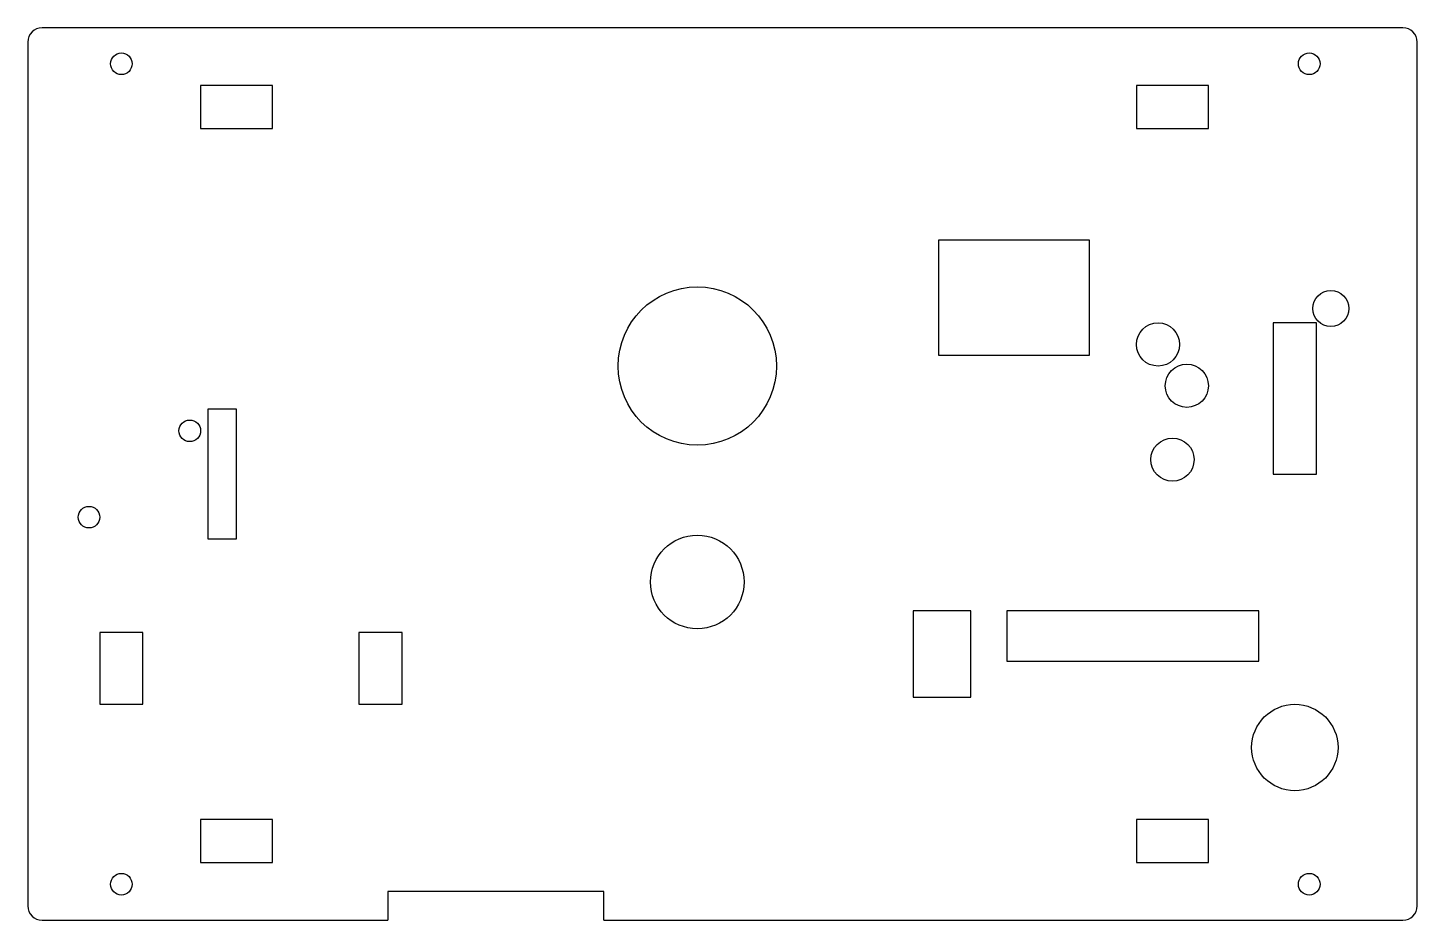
# Model space of a CAD drawing. Extents: x 0 to 193, y 0 to 124.
import ezdxf

# ---------------------------------------------------------------- set-up
doc = ezdxf.new("R2010")
doc.units = 0
doc.layers.get('0').update_dxf_attribs({"linetype": 'CONTINUOUS'})

msp = doc.modelspace()

# ---------------------------------------------------------------- linework, layer by layer
at = {"color": 7, "linetype": 'CONTINUOUS'}
for p, q in [((191, 124), (2, 124)), ((0, 122), (0, 2)), ((193, 2), (193, 122)), ((34, 116), (24, 116)), ((24, 116), (24, 110)), ((34, 110), (34, 116)), ((164, 116), (154, 116)), ((154, 116), (154, 110)), ((164, 110), (164, 116)), ((24, 110), (34, 110)), ((154, 110), (164, 110)), ((147.5, 94.5), (126.5, 94.5)), ((126.5, 94.5), (126.5, 78.5)), ((147.5, 78.5), (147.5, 94.5)), ((179, 83), (173, 83)), ((173, 83), (173, 62)), ((179, 62), (179, 83)), ((126.5, 78.5), (147.5, 78.5)), ((29, 71), (25, 71)), ((25, 71), (25, 53)), ((29, 53), (29, 71)), ((173, 62), (179, 62)), ((25, 53), (29, 53)), ((131, 43), (123, 43)), ((123, 43), (123, 31)), ((131, 31), (131, 43)), ((171, 43), (136, 43)), ((136, 43), (136, 36)), ((171, 36), (171, 43)), ((16, 40), (10, 40)), ((10, 40), (10, 30)), ((16, 30), (16, 40)), ((52, 40), (46, 40)), ((46, 40), (46, 30)), ((52, 30), (52, 40)), ((136, 36), (171, 36)), ((123, 31), (131, 31)), ((10, 30), (16, 30)), ((46, 30), (52, 30)), ((34, 14), (24, 14)), ((24, 14), (24, 8)), ((34, 8), (34, 14)), ((164, 14), (154, 14)), ((154, 14), (154, 8)), ((164, 8), (164, 14)), ((24, 8), (34, 8)), ((154, 8), (164, 8)), ((80, 4), (50, 4)), ((50, 4), (50, 0)), ((80, 0), (80, 4)), ((2, 0), (50, 0)), ((80, 0), (191, 0))]:
    msp.add_line(p, q, dxfattribs=at)
for centre, radius in [((13, 119), 1.5), ((178, 119), 1.5), ((93, 77), 11), ((181, 85), 2.5), ((157, 80), 3), ((161, 74.26), 3), ((22.5, 68), 1.5), ((159, 64), 3), ((8.5, 56), 1.5), ((93, 47), 6.5), ((176, 24), 6), ((13, 5), 1.5), ((178, 5), 1.5)]:
    msp.add_circle(centre, radius, dxfattribs=at)
for centre, start, end in [((2, 122), 90, 180), ((191, 122), 0, 90), ((2, 2), 180, 270), ((191, 2), 270, 0)]:
    msp.add_arc(centre, 2, start, end, dxfattribs=at)

doc.saveas('drawing.dxf')
